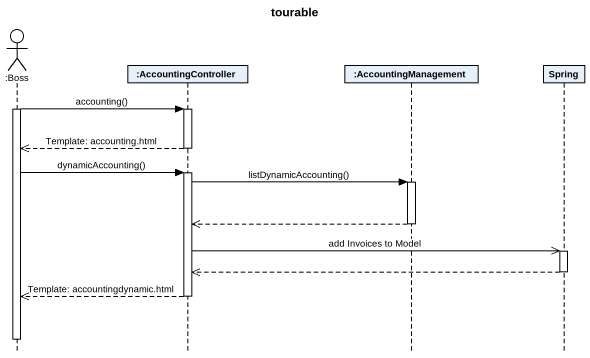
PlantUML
@startuml
title tourable
hide footbox
actor ":Boss" as Boss
participant ":AccountingController" as AccountingController
participant ":AccountingManagement" as AccountingManagement
participant Spring

activate Boss
Boss -> AccountingController : accounting()
activate AccountingController
AccountingController -->> Boss : Template: accounting.html
deactivate AccountingController
Boss -> AccountingController : dynamicAccounting()
activate AccountingController
AccountingController -> AccountingManagement : listDynamicAccounting()
activate AccountingManagement
AccountingManagement -->> AccountingController
deactivate AccountingManagement
AccountingController ->> Spring : add Invoices to Model
activate Spring
Spring -->> AccountingController
deactivate Spring
AccountingController -->> Boss : Template: accountingdynamic.html
deactivate AccountingController
deactivate Boss
@enduml
